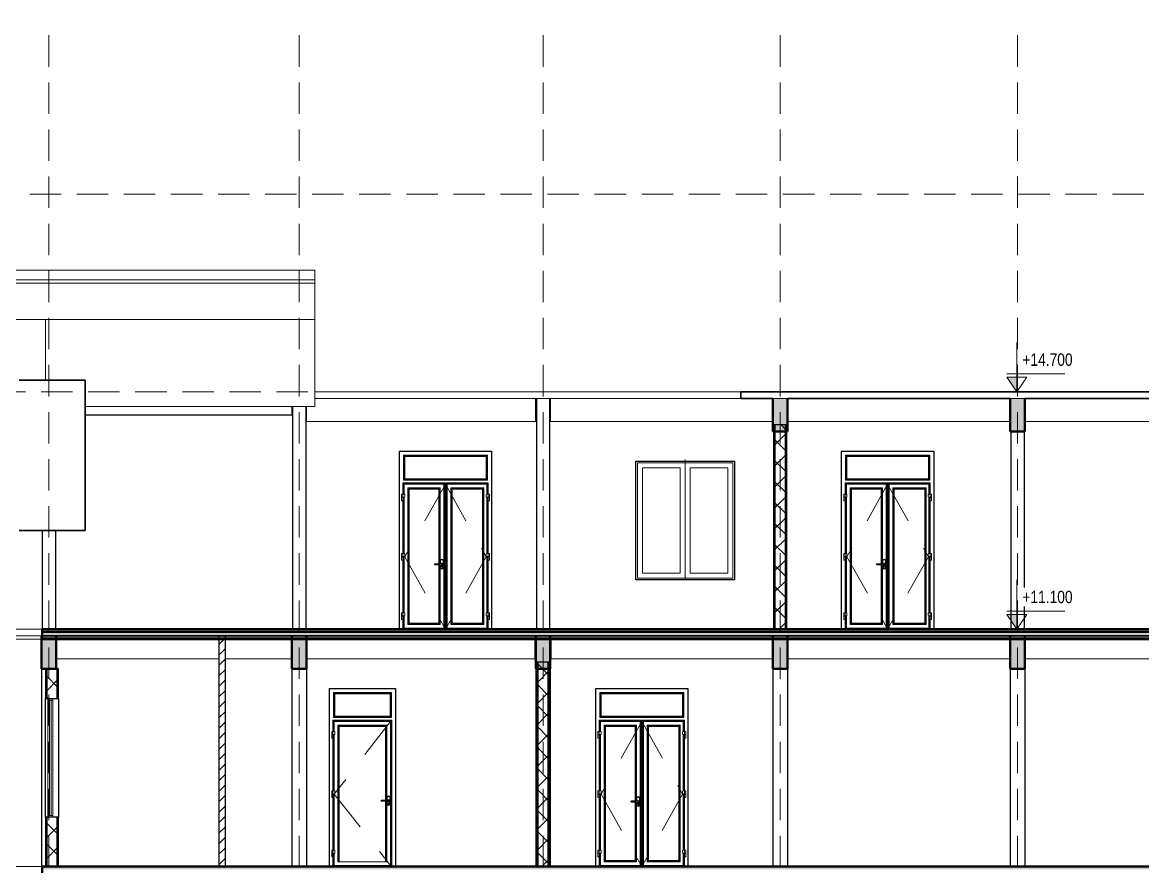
# Model space of a CAD drawing. Header units: millimetres. Extents: x -20510 to 108935, y -243239 to 20306.
# Drawn here: x 65150 to 82149, y 7500 to 20306 of the extents above; entities that cross this region are included whole.
import ezdxf

# ---------------------------------------------------------------- set-up
doc = ezdxf.new("R2010")
doc.units = ezdxf.units.MM
doc.linetypes.add('Centre', pattern=[3175, 635, -476.25, 1587.5, -476.25])
doc.linetypes.add('Hidden', pattern=[714.375, 476.25, -238.125])
for name, color, linetype, lineweight in [('A-DOOR', 2, 'Continuous', 18), ('A-FLOR', 7, 'Continuous', 9), ('A-FLOR-LEVL', 8, 'Continuous', 9), ('A-FLOR-MCUT', 7, 'Continuous', 50), ('A-FLOR-PATT', 8, 'Continuous', 9), ('A-GENM', 3, 'Continuous', 9), ('A-GLAZ', 4, 'Continuous', 18), ('A-WALL', 7, 'Continuous', 25), ('A-WALL-PATT', 8, 'Continuous', 18), ('G-IMPT', 8, 'Continuous', 9), ('S-BEAM', 7, 'Continuous', 9), ('S-COLS', 7, 'Continuous', 25), ('S-FNDN', 7, 'Continuous', 9), ('S-GRID', 1, 'Continuous', 9), ('S-STRS', 2, 'Continuous', 18)]:
    doc.layers.add(name, color=color, linetype=linetype, lineweight=lineweight)
doc.styles.add('Arial', font='arial.ttf', dxfattribs={"width": 0.8, "height": 250})
pattern_1 = [(0, (68970.77, 5345.385), (304.8, 76.2), [25.146, -203.454, 25.146, -203.454, -1219.2]), (0, (68970.77, 5345.385), (304.8, 76.2), [-457.2, 25.146, -432.054, 25.146, -203.454, -533.4]), (0, (68970.77, 5345.385), (304.8, 76.2), [-1143, 25.146, -127.254, 25.146, -355.854]), (120, (69085.07, 5383.485), (-218.39114, 225.86454), [25.146, -203.454, 25.146, -203.454, -1219.2]), (120, (69085.07, 5383.485), (-218.39114, 225.86454), [-457.2, 25.146, -432.054, 25.146, -203.454, -533.4]), (120, (69085.07, 5383.485), (-218.39114, 225.86454), [-1143, 25.146, -127.254, 25.146, -355.854]), (240, (69123.17, 5535.885), (-86.40886, -302.06454), [25.146, -203.454, 25.146, -203.454, -1219.2]), (240, (69123.17, 5535.885), (-86.40886, -302.06454), [-457.2, 25.146, -432.054, 25.146, -203.454, -533.4]), (240, (69123.17, 5535.885), (-86.40886, -302.06454), [-1143, 25.146, -127.254, 25.146, -355.854])]
pattern_2 = [(45, (68970.77, 5345.39), (-159.099, 159.099), []), (135, (68970.77, 5345.39), (-159.099, -159.099), [])]

# ---------------------------------------------------------------- blocks, each defined once
blk = doc.blocks.new('CỬA 2 CÁNH EROWINDOW_có ô chết_ - D2_1400x2200-2413861-MẶT CẮT 1-1')
at = {"layer": 'A-DOOR'}
for p, q in [((1811, 2639), (3089, 2639)), ((1811, 2261), (1811, 2639)), ((1811, 2261), (1811, 2639)), ((1811, 2639), (3089, 2639)), ((1821, 2629), (1831, 2619)), ((1821, 2629), (1821, 2271)), ((3079, 2629), (1821, 2629)), ((3069, 2619), (1831, 2619)), ((1831, 2619), (1831, 2281)), ((3079, 2629), (3069, 2619)), ((3069, 2281), (3069, 2619)), ((3079, 2271), (3079, 2629)), ((3089, 2639), (3089, 2261)), ((3089, 2639), (3089, 2261)), ((1813, 2210), (1803, 2220)), ((1803, 2050), (1803, 2220)), ((1803, 2220), (2446, 2220)), ((3089, 2261), (1811, 2261)), ((3089, 2261), (1811, 2261)), ((2436, 2210), (1813, 2210)), ((1813, 2050), (1813, 2210)), ((1821, 2271), (1831, 2281)), ((1821, 2271), (3079, 2271)), ((1831, 2281), (3069, 2281)), ((2436, 2210), (2446, 2220)), ((2436, 15), (2436, 2210)), ((2446, 2220), (2446, 15)), ((2464, 2210), (2454, 2220)), ((2454, 15), (2454, 2220)), ((2454, 2220), (3097, 2220)), ((3087, 2210), (2464, 2210)), ((2464, 15), (2464, 2210)), ((3069, 2281), (3079, 2271)), ((3087, 2210), (3097, 2220)), ((3087, 2050), (3087, 2210)), ((3097, 2220), (3097, 2050)), ((1783, 2050), (1823, 2050)), ((1783, 2050), (1783, 2002)), ((1803, 2002), (1803, 2050)), ((1823, 2050), (1823, 2200)), ((1823, 2200), (2426, 2200)), ((2426, 2200), (1823, 2200)), ((1823, 2200), (1823, 2050)), ((1833, 2040), (1833, 2012)), ((1879, 2144), (2370, 2144)), ((1879, 71), (1879, 2144)), ((1879, 71), (1879, 2144)), ((1879, 2144), (2370, 2144)), ((1889, 2134), (1899, 2124)), ((2360, 2134), (1889, 2134)), ((1889, 2134), (1889, 81)), ((2350, 2124), (1899, 2124)), ((1899, 2124), (1899, 91)), ((2350, 2124), (2360, 2134)), ((2350, 995), (2350, 2124)), ((2360, 995), (2360, 2134)), ((2370, 2144), (2370, 1000)), ((2370, 2144), (2370, 1000)), ((2426, 2200), (2426, 15)), ((2426, 15), (2426, 2200)), ((2446, 2200), (2454, 2200)), ((2446, 2200), (2454, 2200)), ((2474, 15), (2474, 2200)), ((2474, 2200), (3077, 2200)), ((2474, 2200), (2474, 15)), ((3077, 2200), (2474, 2200)), ((2530, 2144), (3033, 2144)), ((2530, 71), (2530, 2144)), ((2530, 2144), (3033, 2144)), ((2530, 71), (2530, 2144)), ((2540, 2134), (2550, 2124)), ((3023, 2134), (2540, 2134)), ((2540, 2134), (2540, 81)), ((3013, 2124), (2550, 2124)), ((2550, 2124), (2550, 91)), ((3013, 2124), (3023, 2134)), ((3013, 91), (3013, 2124)), ((3023, 81), (3023, 2134)), ((3033, 2144), (3033, 71)), ((3033, 2144), (3033, 71)), ((3067, 2012), (3067, 2040)), ((3077, 2200), (3077, 2050)), ((3077, 2050), (3077, 2200)), ((3077, 2050), (3117, 2050)), ((3097, 2050), (3097, 2002)), ((3117, 2002), (3117, 2050)), ((1823, 2002), (1783, 2002)), ((1783, 1998), (1783, 1950)), ((1783, 1998), (1803, 1998)), ((1783, 1950), (1803, 1950)), ((1785, 2002), (1785, 1998)), ((1800, 1998), (1800, 2002)), ((1803, 1150), (1803, 2002)), ((1803, 1950), (1803, 1998)), ((1813, 1150), (1813, 2002)), ((1823, 1150), (1823, 2002)), ((1823, 2002), (1823, 1150)), ((3117, 2002), (3077, 2002)), ((3077, 2002), (3077, 1150)), ((3077, 1150), (3077, 2002)), ((3087, 1150), (3087, 2002)), ((3097, 2002), (3097, 1150)), ((3097, 1998), (3097, 1950)), ((3097, 1998), (3117, 1998)), ((3097, 1950), (3117, 1950)), ((3099, 2002), (3099, 1998)), ((3114, 1998), (3114, 2002)), ((3117, 1950), (3117, 1998)), ((1783, 1150), (1823, 1150)), ((1783, 1150), (1783, 1102)), ((1823, 1102), (1783, 1102)), ((1783, 1098), (1783, 1050)), ((1783, 1098), (1803, 1098)), ((1783, 1050), (1803, 1050)), ((1785, 1102), (1785, 1098)), ((1800, 1098), (1800, 1102)), ((1803, 1102), (1803, 1150)), ((1803, 250), (1803, 1102)), ((1803, 1050), (1803, 1098)), ((1813, 250), (1813, 1102)), ((1823, 250), (1823, 1102)), ((1823, 1102), (1823, 250)), ((1833, 1140), (1833, 1112)), ((2376, 1042), (2376, 1000)), ((2416, 932), (2416, 1042)), ((3067, 1112), (3067, 1140)), ((3077, 1150), (3117, 1150)), ((3117, 1102), (3077, 1102)), ((3077, 1102), (3077, 250)), ((3077, 250), (3077, 1102)), ((3087, 250), (3087, 1102)), ((3097, 1150), (3097, 1102)), ((3097, 1102), (3097, 250)), ((3097, 1098), (3097, 1050)), ((3097, 1098), (3117, 1098)), ((3097, 1050), (3117, 1050)), ((3099, 1102), (3099, 1098)), ((3114, 1098), (3114, 1102)), ((3117, 1102), (3117, 1150)), ((3117, 1050), (3117, 1098)), ((2360, 995), (2290, 995)), ((2361, 991), (2290, 991)), ((2290, 983), (2361, 983)), ((2290, 979), (2360, 979)), ((2350, 91), (2350, 979)), ((2370, 1000), (2360, 995)), ((2360, 979), (2370, 974)), ((2360, 81), (2360, 979)), ((2371, 996), (2361, 991)), ((2361, 983), (2371, 978)), ((2396, 1000), (2370, 1000)), ((2370, 974), (2396, 974)), ((2370, 974), (2370, 71)), ((2370, 974), (2370, 71)), ((2396, 996), (2371, 996)), ((2371, 978), (2396, 978)), ((2376, 974), (2376, 932)), ((2391, 947), (2391, 958)), ((2393, 960), (2398, 960)), ((2393, 940), (2393, 945)), ((2393, 945), (2393, 940)), ((2398, 945), (2398, 940)), ((2398, 940), (2398, 945)), ((2400, 958), (2400, 947)), ((1783, 250), (1823, 250)), ((1783, 250), (1783, 202)), ((1823, 202), (1783, 202)), ((1783, 198), (1783, 150)), ((1783, 198), (1803, 198)), ((1785, 202), (1785, 198)), ((1800, 198), (1800, 202)), ((1803, 202), (1803, 250)), ((1803, 15), (1803, 202)), ((1803, 150), (1803, 198)), ((1813, 15), (1813, 202)), ((1823, 15), (1823, 202)), ((1823, 202), (1823, 15)), ((1833, 240), (1833, 212)), ((3067, 212), (3067, 240)), ((3077, 250), (3117, 250)), ((3117, 202), (3077, 202)), ((3077, 202), (3077, 15)), ((3077, 15), (3077, 202)), ((3087, 15), (3087, 202)), ((3097, 250), (3097, 202)), ((3097, 202), (3097, 15)), ((3097, 198), (3097, 150)), ((3097, 198), (3117, 198)), ((3099, 202), (3099, 198)), ((3114, 198), (3114, 202)), ((3117, 202), (3117, 250)), ((3117, 150), (3117, 198)), ((1783, 150), (1803, 150)), ((1813, 15), (1803, 15)), ((1811, 0), (1811, 15)), ((1823, 15), (1813, 15)), ((1823, 15), (2426, 15)), ((1831, 0), (1831, 15)), ((2370, 71), (1879, 71)), ((2370, 71), (1879, 71)), ((1889, 81), (1899, 91)), ((1889, 81), (2360, 81)), ((1899, 91), (2350, 91)), ((2360, 81), (2350, 91)), ((2426, 15), (2436, 15)), ((2446, 15), (2436, 15)), ((2454, 15), (2446, 15)), ((2464, 15), (2454, 15)), ((2474, 15), (2464, 15)), ((2474, 15), (3077, 15)), ((3033, 71), (2530, 71)), ((3033, 71), (2530, 71)), ((2540, 81), (2550, 91)), ((2540, 81), (3023, 81)), ((2550, 91), (3013, 91)), ((3023, 81), (3013, 91)), ((3069, 0), (3069, 15)), ((3077, 15), (3087, 15)), ((3097, 15), (3087, 15)), ((3089, 15), (3089, 0)), ((3097, 150), (3117, 150))]:
    blk.add_line(p, q, dxfattribs=at)
at = {"layer": 'A-DOOR', "linetype": 'Centre', "lineweight": 18}
for p, q in [((2450, 2200), (1831, 1100)), ((2450, 2200), (3069, 1100)), ((1831, 1100), (2450, 0)), ((3069, 1100), (2450, 0))]:
    blk.add_line(p, q, dxfattribs=at)
at = {"layer": 'A-DOOR', "flags": 128}
for points in [[(2290, 995), (2290, 995), (2289, 995), (2289, 995), (2289, 995), (2288, 995), (2288, 995), (2288, 995), (2287, 994), (2287, 994), (2287, 994), (2287, 994), (2286, 994), (2286, 994), (2286, 994), (2285, 993), (2285, 993), (2285, 993), (2285, 993), (2284, 993), (2284, 992), (2284, 992), (2284, 992), (2284, 992), (2283, 991), (2283, 991), (2283, 991), (2283, 991), (2283, 990), (2283, 990), (2282, 990), (2282, 989), (2282, 989), (2282, 989), (2282, 989), (2282, 988), (2282, 988), (2282, 988), (2282, 987), (2282, 987), (2282, 987), (2282, 986), (2282, 986), (2282, 986), (2282, 985), (2282, 985), (2282, 985), (2282, 984), (2282, 984), (2283, 984), (2283, 984), (2283, 983), (2283, 983), (2283, 983), (2283, 982), (2283, 982), (2284, 982), (2284, 982), (2284, 981), (2284, 981), (2285, 981), (2285, 981), (2285, 981), (2285, 980), (2286, 980), (2286, 980), (2286, 980), (2286, 980), (2287, 980), (2287, 979), (2287, 979), (2288, 979), (2288, 979), (2288, 979), (2288, 979), (2289, 979), (2289, 979), (2289, 979), (2290, 979), (2290, 979)], [(2396, 974), (2396, 974), (2397, 974), (2397, 974), (2398, 974), (2399, 974), (2399, 974), (2400, 974), (2400, 975), (2400, 975), (2401, 975), (2401, 975), (2402, 975), (2402, 976), (2403, 976), (2403, 976), (2404, 976), (2404, 977), (2404, 977), (2405, 977), (2405, 978), (2406, 978), (2406, 979), (2406, 979), (2407, 979), (2407, 980), (2407, 980), (2407, 981), (2408, 981), (2408, 982), (2408, 982), (2408, 983), (2408, 983), (2409, 984), (2409, 984), (2409, 985), (2409, 985), (2409, 986), (2409, 986), (2409, 987), (2409, 987), (2409, 988), (2409, 988), (2409, 989), (2409, 989), (2409, 990), (2408, 990), (2408, 991), (2408, 991), (2408, 992), (2408, 992), (2408, 993), (2407, 993), (2407, 994), (2407, 994), (2406, 995), (2406, 995), (2406, 995), (2405, 996), (2405, 996), (2405, 996), (2404, 997), (2404, 997), (2403, 997), (2403, 998), (2403, 998), (2402, 998), (2402, 998), (2401, 999), (2401, 999), (2400, 999), (2400, 999), (2399, 999), (2399, 1000), (2398, 1000), (2398, 1000), (2397, 1000), (2397, 1000), (2396, 1000), (2396, 1000)]]:
    blk.add_lwpolyline(points, dxfattribs=at)
at = {"layer": 'A-DOOR'}
for centre, radius, start, end in [((1823, 2040), 10, 360, 90), ((1823, 2040), 10, 30, 90), ((3077, 2040), 10, 90, 180), ((3077, 2040), 10, 150, 180), ((1823, 2012), 10, 270, 0), ((1823, 2012), 10, 270, 300), ((1823, 2012), 10, 315, 345), ((3077, 2012), 10, 180, 270), ((3077, 2012), 10, 195, 225), ((1823, 1140), 10, 0, 90), ((1823, 1140), 10, 30, 90), ((1823, 1112), 10, 270, 0), ((1823, 1112), 10, 270, 300), ((1823, 1112), 10, 315, 345), ((2396, 1042), 20, 0, 180), ((2396, 1050), 3, 360, 180), ((2396, 1050), 3, 180, 360), ((3077, 1140), 10, 90, 180), ((3077, 1140), 10, 150, 180), ((3077, 1112), 10, 180, 270), ((3077, 1112), 10, 195, 225), ((2290, 987), 3.66, 90, 270), ((2396, 932), 20, 180, 360), ((2396, 987), 15, 360, 120.3216), ((2396, 987), 15, 239.6784, 0), ((2396, 987), 15, 105, 110.0431), ((2396, 987), 15, 249.9569, 255), ((2393, 958), 2.04, 90, 180), ((2393, 947), 1.99, 180, 268.9596), ((2393, 947), 1.99, 224.4798, 268.9596), ((2396, 987), 3.02, 0, 180), ((2396, 987), 3.02, 135, 150), ((2396, 987), 3.02, 180, 0), ((2396, 987), 3.02, 210, 225), ((2396, 940), 2.5, 180, 0), ((2396, 925), 3, 0, 180), ((2396, 925), 3, 180, 0), ((2396, 987), 15, 90, 95.2302), ((2396, 987), 15, 264.7698, 270), ((2396, 987), 8.66, 270, 90), ((2396, 987), 15, 75, 80.3895), ((2396, 987), 15, 279.6105, 285), ((2398, 958), 2.04, 0, 90), ((2398, 947), 1.99, 271.0404, 0), ((2398, 947), 1.99, 271.0404, 315.5202), ((2396, 987), 15, 60, 65.5028), ((2396, 987), 15, 294.4972, 300), ((2396, 987), 15, 45, 50.5307), ((2396, 987), 15, 309.4693, 315), ((1823, 240), 10, 0, 90), ((1823, 240), 10, 30, 90), ((1823, 212), 10, 270, 0), ((1823, 212), 10, 270, 300), ((1823, 212), 10, 315, 345), ((3077, 240), 10, 90, 180), ((3077, 240), 10, 150, 180), ((3077, 212), 10, 180, 270), ((3077, 212), 10, 195, 225)]:
    blk.add_arc(centre, radius, start, end, dxfattribs=at)
for points in [[(2361, 991), (2361, 991), (2361, 992), (2361, 993), (2360, 994), (2360, 995), (2360, 995)], [(2361, 983), (2361, 983), (2361, 982), (2361, 981), (2360, 979), (2360, 979), (2360, 979)], [(2371, 996), (2371, 996), (2371, 997), (2371, 998), (2370, 999), (2370, 1000), (2370, 1000)], [(2371, 978), (2371, 978), (2371, 977), (2371, 976), (2370, 974), (2370, 974), (2370, 974)]]:
    blk.add_open_spline(points, degree=3, knots=[0, 0, 0, 0, 0.166667, 0.333333, 0.666667, 1, 1, 1, 1], dxfattribs=at)
blk = doc.blocks.new('CỬA 1 CÁNH EROWINDOW_có ô chết_ - D4_1000x2200-V11-MẶT CẮT 1-1')
at = {"layer": 'A-DOOR'}
for p, q in [((4871, 10139), (5749, 10139)), ((4871, 9761), (4871, 10139)), ((4871, 9761), (4871, 10139)), ((4871, 10139), (5749, 10139)), ((4881, 10129), (4891, 10119)), ((5739, 10129), (4881, 10129)), ((4881, 10129), (4881, 9771)), ((5729, 10119), (4891, 10119)), ((4891, 10119), (4891, 9781)), ((5729, 10119), (5739, 10129)), ((5729, 9781), (5729, 10119)), ((5739, 9771), (5739, 10129)), ((5749, 10139), (5749, 9761)), ((5749, 10139), (5749, 9761)), ((4873, 9710), (4863, 9720)), ((4863, 9550), (4863, 9720)), ((4863, 9720), (5757, 9720)), ((5749, 9761), (4871, 9761)), ((5749, 9761), (4871, 9761)), ((5747, 9710), (4873, 9710)), ((4873, 9550), (4873, 9710)), ((4881, 9771), (4891, 9781)), ((4881, 9771), (5739, 9771)), ((4883, 9550), (4883, 9700)), ((4883, 9700), (5737, 9700)), ((4883, 9700), (4883, 9550)), ((5737, 9700), (4883, 9700)), ((4891, 9781), (5729, 9781)), ((5739, 9771), (5729, 9781)), ((5737, 9700), (5737, 7515)), ((5737, 7515), (5737, 9700)), ((5747, 9710), (5757, 9720)), ((5747, 7515), (5747, 9710)), ((5757, 9720), (5757, 7515)), ((4843, 9550), (4883, 9550)), ((4843, 9550), (4843, 9502)), ((4863, 9502), (4863, 9550)), ((4893, 9540), (4893, 9512)), ((5681, 9644), (4939, 9644)), ((4939, 9644), (4939, 7571)), ((4939, 9644), (5681, 9644)), ((4939, 7571), (4939, 9644)), ((4949, 7571), (4949, 9634)), ((4949, 9634), (5671, 9634)), ((4949, 9634), (4959, 9624)), ((5661, 9624), (4959, 9624)), ((4959, 9624), (4959, 7571)), ((5671, 9634), (5661, 9624)), ((5661, 8508), (5661, 9624)), ((5671, 8508), (5671, 9634)), ((5681, 9644), (5681, 8513)), ((5681, 9644), (5681, 8513)), ((4883, 9502), (4843, 9502)), ((4843, 9498), (4843, 9450)), ((4843, 9498), (4863, 9498)), ((4843, 9450), (4863, 9450)), ((4845, 9502), (4845, 9498)), ((4860, 9498), (4860, 9502)), ((4863, 8650), (4863, 9502)), ((4863, 9450), (4863, 9498)), ((4873, 8650), (4873, 9502)), ((4883, 8650), (4883, 9502)), ((4883, 9502), (4883, 8650)), ((4843, 8650), (4883, 8650)), ((4843, 8650), (4843, 8602)), ((4883, 8602), (4843, 8602)), ((4843, 8598), (4843, 8550)), ((4843, 8598), (4863, 8598)), ((4843, 8550), (4863, 8550)), ((4845, 8602), (4845, 8598)), ((4860, 8598), (4860, 8602)), ((4863, 8602), (4863, 8650)), ((4863, 7750), (4863, 8602)), ((4863, 8550), (4863, 8598)), ((4873, 7750), (4873, 8602)), ((4883, 7750), (4883, 8602)), ((4883, 8602), (4883, 7750)), ((4893, 8640), (4893, 8612)), ((5671, 8508), (5601, 8508)), ((5672, 8504), (5601, 8504)), ((5681, 8513), (5671, 8508)), ((5682, 8509), (5672, 8504)), ((5707, 8513), (5681, 8513)), ((5707, 8509), (5682, 8509)), ((5687, 8555), (5687, 8513)), ((5727, 8445), (5727, 8555)), ((5601, 8496), (5672, 8496)), ((5601, 8492), (5671, 8492)), ((5661, 7571), (5661, 8492)), ((5671, 8492), (5681, 8487)), ((5671, 7571), (5671, 8492)), ((5672, 8496), (5682, 8491)), ((5681, 8487), (5707, 8487)), ((5681, 8487), (5681, 7571)), ((5681, 8487), (5681, 7571)), ((5682, 8491), (5707, 8491)), ((5687, 8487), (5687, 8445)), ((5703, 8460), (5703, 8471)), ((5704, 8453), (5704, 8458)), ((5704, 8458), (5704, 8453)), ((5705, 8473), (5709, 8473)), ((5710, 8458), (5710, 8453)), ((5710, 8453), (5710, 8458)), ((5711, 8471), (5711, 8460)), ((4843, 7750), (4883, 7750)), ((4843, 7750), (4843, 7702)), ((4883, 7702), (4843, 7702)), ((4843, 7698), (4843, 7650)), ((4843, 7698), (4863, 7698)), ((4843, 7650), (4863, 7650)), ((4845, 7702), (4845, 7698)), ((4860, 7698), (4860, 7702)), ((4863, 7702), (4863, 7750)), ((4863, 7515), (4863, 7702)), ((4863, 7650), (4863, 7698)), ((4873, 7515), (4873, 7702)), ((4883, 7515), (4883, 7702)), ((4883, 7702), (4883, 7515)), ((4893, 7740), (4893, 7712)), ((4873, 7515), (4863, 7515)), ((4871, 7500), (4871, 7515)), ((4883, 7515), (4873, 7515)), ((4883, 7515), (5737, 7515)), ((4891, 7500), (4891, 7515)), ((4939, 7571), (4949, 7571)), ((5681, 7571), (4939, 7571)), ((5681, 7571), (5671, 7571)), ((5729, 7500), (5729, 7515)), ((5737, 7515), (5747, 7515)), ((5757, 7515), (5747, 7515)), ((5749, 7515), (5749, 7500))]:
    blk.add_line(p, q, dxfattribs=at)
at = {"layer": 'A-DOOR', "linetype": 'Centre', "lineweight": 18}
for p, q in [((5737, 9700), (4883, 8600)), ((4883, 8600), (5737, 7515))]:
    blk.add_line(p, q, dxfattribs=at)
at = {"layer": 'A-DOOR', "flags": 128}
for points in [[(5601, 8508), (5601, 8508), (5600, 8508), (5600, 8508), (5600, 8508), (5599, 8508), (5599, 8508), (5599, 8508), (5598, 8508), (5598, 8507), (5598, 8507), (5598, 8507), (5597, 8507), (5597, 8507), (5597, 8507), (5596, 8507), (5596, 8506), (5596, 8506), (5596, 8506), (5595, 8506), (5595, 8506), (5595, 8505), (5595, 8505), (5595, 8505), (5594, 8505), (5594, 8504), (5594, 8504), (5594, 8504), (5594, 8503), (5594, 8503), (5594, 8503), (5593, 8503), (5593, 8502), (5593, 8502), (5593, 8502), (5593, 8501), (5593, 8501), (5593, 8501), (5593, 8500), (5593, 8500), (5593, 8500), (5593, 8499), (5593, 8499), (5593, 8499), (5593, 8498), (5593, 8498), (5593, 8498), (5593, 8498), (5593, 8497), (5594, 8497), (5594, 8497), (5594, 8496), (5594, 8496), (5594, 8496), (5594, 8496), (5595, 8495), (5595, 8495), (5595, 8495), (5595, 8495), (5595, 8494), (5596, 8494), (5596, 8494), (5596, 8494), (5596, 8493), (5597, 8493), (5597, 8493), (5597, 8493), (5597, 8493), (5598, 8493), (5598, 8493), (5598, 8492), (5599, 8492), (5599, 8492), (5599, 8492), (5600, 8492), (5600, 8492), (5600, 8492), (5601, 8492), (5601, 8492), (5601, 8492)], [(5707, 8487), (5708, 8487), (5708, 8487), (5709, 8487), (5709, 8487), (5710, 8487), (5710, 8487), (5711, 8488), (5711, 8488), (5712, 8488), (5712, 8488), (5713, 8488), (5713, 8488), (5713, 8489), (5714, 8489), (5714, 8489), (5715, 8490), (5715, 8490), (5716, 8490), (5716, 8491), (5716, 8491), (5717, 8491), (5717, 8492), (5717, 8492), (5718, 8493), (5718, 8493), (5718, 8493), (5718, 8494), (5719, 8494), (5719, 8495), (5719, 8495), (5719, 8496), (5719, 8496), (5720, 8497), (5720, 8497), (5720, 8498), (5720, 8498), (5720, 8499), (5720, 8499), (5720, 8500), (5720, 8500), (5720, 8501), (5720, 8501), (5720, 8502), (5720, 8502), (5720, 8503), (5720, 8503), (5719, 8504), (5719, 8504), (5719, 8505), (5719, 8505), (5719, 8506), (5718, 8506), (5718, 8507), (5718, 8507), (5718, 8508), (5717, 8508), (5717, 8508), (5717, 8509), (5716, 8509), (5716, 8510), (5715, 8510), (5715, 8510), (5715, 8511), (5714, 8511), (5714, 8511), (5713, 8511), (5713, 8512), (5712, 8512), (5712, 8512), (5711, 8512), (5711, 8512), (5710, 8513), (5710, 8513), (5709, 8513), (5709, 8513), (5708, 8513), (5708, 8513), (5707, 8513), (5707, 8513)]]:
    blk.add_lwpolyline(points, dxfattribs=at)
at = {"layer": 'A-DOOR'}
for centre, radius, start, end in [((4883, 9540), 10, 0, 90), ((4883, 9540), 10, 30, 90), ((4883, 9512), 10, 270, 0), ((4883, 9512), 10, 270, 300), ((4883, 9512), 10, 315, 345), ((4883, 8640), 10, 0, 90), ((4883, 8640), 10, 30, 90), ((4883, 8612), 10, 270, 0), ((4883, 8612), 10, 270, 300), ((4883, 8612), 10, 315, 345), ((5601, 8500), 3.66, 90, 270), ((5707, 8555), 20, 0, 180), ((5707, 8500), 15, 0, 120.3216), ((5707, 8500), 15, 239.6784, 0), ((5707, 8500), 15, 105, 110.0431), ((5707, 8563), 3, 0, 180), ((5707, 8563), 3, 180, 0), ((5707, 8500), 3.02, 0, 180), ((5707, 8500), 3.02, 135, 150), ((5707, 8500), 3.02, 180, 0), ((5707, 8500), 15, 90, 95.2302), ((5707, 8500), 8.66, 270, 90), ((5707, 8500), 15, 75, 80.3895), ((5707, 8500), 15, 60, 65.5028), ((5707, 8500), 15, 45, 50.5307), ((5707, 8445), 20, 180, 0), ((5707, 8500), 15, 249.9569, 255), ((5705, 8471), 2.04, 90, 180), ((5704, 8460), 1.99, 180, 268.9596), ((5704, 8460), 1.99, 224.4798, 268.9596), ((5707, 8500), 3.02, 210, 225), ((5707, 8453), 2.5, 180, 0), ((5707, 8438), 3, 0, 180), ((5707, 8438), 3, 180, 0), ((5707, 8500), 15, 264.7698, 270), ((5709, 8471), 2.04, 0, 90), ((5707, 8500), 15, 279.6105, 285), ((5710, 8460), 1.99, 271.0404, 0), ((5710, 8460), 1.99, 271.0404, 315.5202), ((5707, 8500), 15, 294.4972, 300), ((5707, 8500), 15, 309.4997, 315), ((4883, 7740), 10, 0, 90), ((4883, 7740), 10, 30, 90), ((4883, 7712), 10, 270, 0), ((4883, 7712), 10, 270, 300), ((4883, 7712), 10, 315, 345)]:
    blk.add_arc(centre, radius, start, end, dxfattribs=at)
for points in [[(5672, 8504), (5672, 8504), (5672, 8505), (5672, 8506), (5671, 8508), (5671, 8508), (5671, 8508)], [(5682, 8509), (5682, 8509), (5682, 8510), (5682, 8511), (5681, 8513), (5681, 8513), (5681, 8513)], [(5672, 8496), (5672, 8496), (5672, 8495), (5672, 8494), (5671, 8492), (5671, 8492), (5671, 8492)], [(5682, 8491), (5682, 8491), (5682, 8490), (5682, 8489), (5681, 8487), (5681, 8487), (5681, 8487)]]:
    blk.add_open_spline(points, degree=3, knots=[0, 0, 0, 0, 0.166667, 0.333333, 0.666667, 1, 1, 1, 1], dxfattribs=at)
blk = doc.blocks.new('CUA SO 2 CANH NHOM KINH O O THOANG - S1_1500x1800-2404851-MẶT CẮT 1-1')
at = {"layer": 'A-GLAZ', "lineweight": 18}
for p, q in [((9483.004805, 11875), (9483.004805, 13625)), ((9483.004805, 13625), (10933.004805, 13625)), ((10208.004805, 11875), (10208.004805, 13625)), ((10208.004805, 13625), (10208.004805, 11875)), ((10933.004805, 13625), (10933.004805, 11875)), ((9559.004805, 11951), (9559.004805, 13549)), ((9559.004805, 13549), (10132.004805, 13549)), ((10132.004805, 13549), (10132.004805, 11951)), ((10284.004805, 11951), (10284.004805, 13549)), ((10284.004805, 13549), (10857.004805, 13549)), ((10857.004805, 13549), (10857.004805, 11951)), ((10132.004805, 11951), (9559.004805, 11951)), ((10857.004805, 11951), (10284.004805, 11951)), ((10933.004805, 11875), (9483.004805, 11875))]:
    blk.add_line(p, q, dxfattribs=at)
at = {"layer": 'A-GLAZ'}
for q in [(10208.004805, 13675), (10208.004805, 11850)]:
    blk.add_line((10208.004805, 13650), q, dxfattribs=at)
blk = doc.blocks.new('M_Concrete-Rectangular-Column - COT220X300-2391839-MẶT CẮT 1-1')
at = {"layer": 'S-COLS'}
blk.add_line((440, 10500), (440, 7500), dxfattribs=at)
blk = doc.blocks.new('M_Concrete-Rectangular-Column - COT200X250-2391840-MẶT CẮT 1-1')
at = {"layer": 'S-COLS'}
for p, q in [((450, 12600), (450, 11100)), ((650, 12600), (650, 11100))]:
    blk.add_line(p, q, dxfattribs=at)
blk = doc.blocks.new('M_Concrete-Rectangular-Column - COT220X300-V17-MẶT CẮT 1-1')
at = {"layer": 'S-COLS'}
for p, q in [((4240, 10500), (4240, 7500)), ((4460, 10500), (4460, 7500))]:
    blk.add_line(p, q, dxfattribs=at)
blk = doc.blocks.new('M_Concrete-Rectangular-Column - COT200X250-V18-MẶT CẮT 1-1')
at = {"layer": 'S-COLS'}
for p, q in [((4250, 14479.875), (4250, 11100)), ((4450, 14479.875), (4450, 11100))]:
    blk.add_line(p, q, dxfattribs=at)
blk = doc.blocks.new('M_Concrete-Rectangular-Column - COT200X250-V19-MẶT CẮT 1-1')
at = {"layer": 'S-COLS'}
for p, q in [((7950, 14600), (7950, 11100)), ((8150, 14600), (8150, 11100))]:
    blk.add_line(p, q, dxfattribs=at)
blk = doc.blocks.new('M_Concrete-Rectangular-Column - COT200X250-V20-MẶT CẮT 1-1')
at = {"layer": 'S-COLS'}
for p, q in [((15150, 14100), (15150, 11100)), ((15350, 14100), (15350, 11100))]:
    blk.add_line(p, q, dxfattribs=at)
blk = doc.blocks.new('Mat_Tien_3dsMax - Sync_3dsMax_To_Revit-2401403-MẶT CẮT 1-1')
at = {"layer": 'A-GENM'}
for p, q in [((4589, 16550), (-1200, 16550)), ((4589, 16400), (4589, 16550)), ((-727, 16351), (4589, 16351)), ((4589, 16351), (4589, 16400))]:
    blk.add_line(p, q, dxfattribs=at)
at = {"layer": 'A-GENM', "lineweight": 35}
for p, q in [((1100, 14880), (100, 14880)), ((1100, 12600), (1100, 14880)), ((100, 12600), (974, 12600)), ((974, 12600), (1100, 12600))]:
    blk.add_line(p, q, dxfattribs=at)
at = {"layer": 'G-IMPT'}
for p, q in [((-1200, 16550), (4589, 16550)), ((4589, 16400), (4589, 16550)), ((-1200, 16400), (4589, 16400)), ((4589, 16351), (4589, 16400)), ((4589, 15800), (4589, 16351)), ((-300, 15800), (4589, 15800)), ((500, 15800), (500, 14880)), ((4589, 15800), (4589, 14480)), ((1100, 14480), (4589, 14480))]:
    blk.add_line(p, q, dxfattribs=at)
blk = doc.blocks.new('Mat_Tien_3dsMax - Mat_Tien_3dsMax-2387879-MẶT CẮT 1-1')
blk.add_blockref('Mat_Tien_3dsMax - Sync_3dsMax_To_Revit-2401403-MẶT CẮT 1-1', (0, 0))
blk = doc.blocks.new('CUA SO 2 CANH NHOM KINH O O THOANG - S1_1500x1800-V23-MẶT CẮT 1-1')
at = {"layer": 'A-GLAZ'}
for p, q in [((613, 6450), (537, 6450)), ((537, 6450), (537, 6425)), ((537, 6425), (613, 6425)), ((587.5, 6425), (562.5, 6425)), ((562.5, 6425), (562.5, 4675)), ((587.5, 4675), (587.5, 6425)), ((613, 6425), (613, 6450)), ((613, 4675), (537, 4675)), ((537, 4675), (537, 4650)), ((537, 4650), (613, 4650)), ((562.5, 4675), (587.5, 4675)), ((613, 4650), (613, 4675))]:
    blk.add_line(p, q, dxfattribs=at)
at = {"layer": 'A-GLAZ', "lineweight": 18}
for p, q in [((537, 6425), (537, 4675)), ((613, 6425), (613, 4675))]:
    blk.add_line(p, q, dxfattribs=at)
blk = doc.blocks.new('Level - 000_-1742766-MẶT CẮT 1-1')
at = {"layer": 'A-FLOR-LEVL'}
blk.add_hatch(color=256, dxfattribs=at).paths.add_polyline_path([(37186, 4125), (37186, 3900), (37036, 4125)])
for p, q in [((37186, 3900), (37186, 4650)), ((37036, 4177), (37915, 4177)), ((37186, 3900), (37036, 4125)), ((37036, 4125), (37336, 4125)), ((37186, 4125), (37036, 4125)), ((37036, 4125), (37186, 3900)), ((37186, 3900), (37336, 4125)), ((37186, 3900), (37186, 4125)), ((37036, 3900), (37336, 3900))]:
    blk.add_line(p, q, dxfattribs=at)

msp = doc.modelspace()

# ---------------------------------------------------------------- hatches: boundary and pattern name
at = {"layer": 'A-FLOR-PATT'}
for points in [[(102169.1, 11060), (102255.7, 11060), (102255.7, 11100), (65450, 11100), (65450, 11060), (102074.1, 11060)], [(65450, 10960), (102255.7, 10960), (102255.7, 11060), (65450, 11060), (65450, 11002.3)], [(102169.1, 7460), (102255.7, 7460), (102255.7, 7500), (65450, 7500), (65450, 7460), (101979.2, 7460)]]:
    msp.add_hatch(color=256, dxfattribs=at).paths.add_polyline_path(points)
at = {"layer": 'A-FLOR-PATT', "lineweight": 18}
msp.add_hatch(color=256, dxfattribs=at).paths.add_polyline_path([(102169.1, 10950), (102255.7, 10950), (102255.7, 10960), (65450, 10960), (65450, 10950), (101789.3, 10950)])
at = {"layer": 'A-WALL-PATT', "lineweight": 18}
h = msp.add_hatch(dxfattribs=at)
h.set_pattern_fill('FP_1', color=256, style=0, pattern_type=2)
h.set_pattern_definition(pattern_1)
h.paths.add_polyline_path([(76565, 11100), (76565, 14200), (76550, 14200), (76550, 11100)])
h = msp.add_hatch(dxfattribs=at)
h.set_pattern_fill('FP_2', color=256, style=0, pattern_type=2)
h.set_pattern_definition(pattern_2)
h.paths.add_polyline_path([(76735, 11100), (76735, 14200), (76565, 14200), (76565, 11100)])
h = msp.add_hatch(dxfattribs=at)
h.set_pattern_fill('FP_1', color=256, style=0, pattern_type=2)
h.set_pattern_definition(pattern_1)
h.paths.add_polyline_path([(76750, 11100), (76750, 14200), (76735, 14200), (76735, 11100)])
h = msp.add_hatch(dxfattribs=at)
h.set_pattern_fill('FP_3', color=256, style=0, pattern_type=2)
h.set_pattern_definition([(45, (68970.77, 5345.39), (-79.5495, 79.5495), [])])
h.paths.add_polyline_path([(68230, 7500), (68230, 11000), (68130, 11000), (68130, 7500)])
h = msp.add_hatch(dxfattribs=at)
h.set_pattern_fill('FP_1', color=256, style=0, pattern_type=2)
h.set_pattern_definition(pattern_1)
h.paths.add_polyline_path([(72950, 7500), (72965, 7500), (72965, 10600), (72950, 10600), (72950, 7502.2)])
h = msp.add_hatch(dxfattribs=at)
h.set_pattern_fill('FP_2', color=256, style=0, pattern_type=2)
h.set_pattern_definition(pattern_2)
h.paths.add_polyline_path([(72965, 7500), (73135, 7500), (73135, 10600), (72965, 10600), (72965, 7502.2)])
h = msp.add_hatch(dxfattribs=at)
h.set_pattern_fill('FP_1', color=256, style=0, pattern_type=2)
h.set_pattern_definition(pattern_1)
h.paths.add_polyline_path([(73135, 7500), (73150, 7500), (73150, 10600), (73135, 10600), (73135, 7617.6)])
h = msp.add_hatch(dxfattribs=at)
h.set_pattern_fill('FP_1', color=256, style=0, pattern_type=2)
h.set_pattern_definition(pattern_1)
h.paths.add_polyline_path([(65500, 7500), (65515, 7500), (65515, 8250), (65500, 8250), (65500, 7617.6)])
h.paths.add_polyline_path([(65515, 10050), (65515, 10500), (65500, 10500), (65500, 10050)])
h = msp.add_hatch(dxfattribs=at)
h.set_pattern_fill('FP_2', color=256, style=0, pattern_type=2)
h.set_pattern_definition(pattern_2)
h.paths.add_polyline_path([(65517.9, 7500), (65685, 7500), (65685, 8250), (65515, 8250), (65515, 7500)])
h.paths.add_polyline_path([(65612.8, 10050), (65685, 10050), (65685, 10500), (65515, 10500), (65515, 10050), (65517.9, 10050)])
h = msp.add_hatch(dxfattribs=at)
h.set_pattern_fill('FP_1', color=256, style=0, pattern_type=2)
h.set_pattern_definition(pattern_1)
h.paths.add_polyline_path([(65700, 7500), (65700, 8250), (65685, 8250), (65685, 7500)])
h.paths.add_polyline_path([(65700, 10050), (65700, 10500), (65685, 10500), (65685, 10050)])
at = {"layer": 'S-BEAM'}
for points in [[(76760, 14100), (76760, 14600), (76540, 14600), (76540, 14100)], [(80140, 14100), (80360, 14100), (80360, 14600), (80140, 14600)], [(65440, 10500), (65660, 10500), (65660, 11000), (65440, 11000), (65440, 10694.6)], [(69460, 10500), (69460, 11000), (69240, 11000), (69240, 10500)], [(72947.8, 10500), (73160, 10500), (73160, 11000), (72940, 11000), (72940, 10500)], [(76760, 10500), (76760, 11000), (76540, 11000), (76540, 10500)], [(80140, 10500), (80360, 10500), (80360, 11000), (80140, 11000)]]:
    msp.add_hatch(color=8, dxfattribs=at).paths.add_polyline_path(points)

# ---------------------------------------------------------------- linework, layer by layer
at = {"layer": 'A-FLOR', "color": 7, "lineweight": 50}
for p, q in [((102255.7, 11100), (65450, 11100)), ((65450, 11100), (65450, 10950)), ((65450, 10950), (102255.7, 10950)), ((102255.7, 7500), (65450, 7500)), ((65450, 7500), (65450, 7350))]:
    msp.add_line(p, q, dxfattribs=at)
at = {"layer": 'A-FLOR'}
for p, q in [((65440, 10950), (60950, 10950)), ((60950, 7500), (65450, 7500))]:
    msp.add_line(p, q, dxfattribs=at)
at = {"layer": 'A-FLOR-LEVL', "linetype": 'Hidden'}
for p, q in [((107885.7, 17700), (55433.5, 17700)), ((55433.5, 14700), (80240, 14700)), ((107885.7, 11100), (55433.5, 11100)), ((55433.5, 11100), (80240, 11100))]:
    msp.add_line(p, q, dxfattribs=at)
at = {"layer": 'A-FLOR-MCUT'}
for p, q in [((102255.7, 11060), (65450, 11060)), ((102255.7, 10960), (65450, 10960))]:
    msp.add_line(p, q, dxfattribs=at)
at = {"layer": 'A-WALL'}
for p, q in [((69250, 14350), (66100, 14350)), ((69462.7, 14350), (69450, 14350)), ((72950, 14350), (72937.3, 14350)), ((73162.7, 14350), (73150, 14350)), ((76540, 14350), (76537.3, 14350)), ((76762.7, 14350), (76760, 14350)), ((80140, 14350), (80137.3, 14350)), ((80362.7, 14350), (80360, 14350)), ((70870, 11100), (70870, 13800)), ((70870, 13800), (72270, 13800)), ((72270, 13800), (72270, 11100)), ((77580, 11100), (77580, 13800)), ((77580, 13800), (78980, 13800)), ((78980, 13800), (78980, 11100)), ((74458, 11850), (74458, 13650)), ((74458, 13650), (75958, 13650)), ((75958, 13650), (75958, 11850)), ((75958, 11850), (74458, 11850)), ((65672.7, 10750), (65660, 10750)), ((69240, 10750), (69227.3, 10750)), ((69472.7, 10750), (69460, 10750)), ((72940, 10750), (72927.3, 10750)), ((73172.7, 10750), (73160, 10750)), ((76540, 10750), (76527.3, 10750)), ((76772.7, 10750), (76760, 10750)), ((80140, 10750), (80127.3, 10750)), ((80372.7, 10750), (80360, 10750)), ((69810, 7500), (69810, 10200)), ((69810, 10200), (70810, 10200)), ((70810, 10200), (70810, 7500)), ((73850, 7500), (73850, 10200)), ((73850, 10200), (75250, 10200)), ((75250, 10200), (75250, 7500)), ((65500, 8250), (65500, 10050)), ((65700, 10050), (65700, 8250))]:
    msp.add_line(p, q, dxfattribs=at)
at = {"layer": 'A-WALL', "lineweight": 25}
for p, q in [((76750, 14200), (76550, 14200)), ((76550, 14200), (76550, 11100)), ((76750, 11100), (76750, 14200)), ((68130, 11000), (68130, 7500)), ((68230, 7500), (68230, 11000)), ((73150, 10600), (72950, 10600)), ((72950, 10600), (72950, 7500)), ((73150, 7500), (73150, 10600)), ((65700, 10500), (65500, 10500)), ((65500, 10500), (65500, 10050)), ((65700, 10050), (65700, 10500)), ((65500, 10050), (65700, 10050)), ((65700, 8250), (65500, 8250)), ((65500, 8250), (65500, 7500)), ((65700, 7500), (65700, 8250))]:
    msp.add_line(p, q, dxfattribs=at)
at = {"layer": 'A-WALL', "lineweight": 50}
for p, q in [((76565, 14200), (76565, 11100)), ((76735, 14200), (76735, 11100)), ((72965, 10600), (72965, 7500)), ((73135, 10600), (73135, 7500)), ((65515, 10500), (65515, 10050)), ((65685, 10500), (65685, 10050)), ((65515, 8250), (65515, 7500)), ((65685, 8250), (65685, 7500))]:
    msp.add_line(p, q, dxfattribs=at)
at = {"layer": 'S-BEAM'}
for p, q in [((69240, 14479.9), (69240, 14350)), ((69460, 14350), (69460, 14479.9)), ((69462.7, 14250), (69462.7, 14479.9)), ((72937.3, 14600), (72937.3, 14250)), ((72940, 14600), (72940, 14350)), ((73160, 14350), (73160, 14600)), ((73162.7, 14250), (73162.7, 14600)), ((76537.3, 14600), (76537.3, 14250)), ((76760, 14600), (76540, 14600)), ((76762.7, 14250), (76762.7, 14600)), ((80137.3, 14600), (80137.3, 14250)), ((80360, 14600), (80140, 14600)), ((80362.7, 14250), (80362.7, 14600)), ((69462.7, 14250), (72937.3, 14250)), ((73162.7, 14250), (76537.3, 14250)), ((76762.7, 14250), (80137.3, 14250)), ((80362.7, 14250), (83737.3, 14250)), ((65660, 11000), (65450, 11000)), ((65672.7, 10650), (65672.7, 10950)), ((69227.3, 10950), (69227.3, 10650)), ((69237.3, 10950), (69237.3, 10750)), ((69460, 11000), (69240, 11000)), ((69462.7, 10750), (69462.7, 10950)), ((69472.7, 10650), (69472.7, 10950)), ((72927.3, 10950), (72927.3, 10650)), ((73160, 11000), (72940, 11000)), ((73162.7, 10750), (73162.7, 10950)), ((73172.7, 10650), (73172.7, 10950)), ((76527.3, 10950), (76527.3, 10650)), ((76537.3, 10950), (76537.3, 10750)), ((76760, 11000), (76540, 11000)), ((76762.7, 10750), (76762.7, 10950)), ((76772.7, 10650), (76772.7, 10950)), ((80127.3, 10950), (80127.3, 10650)), ((80137.3, 10950), (80137.3, 10750)), ((80360, 11000), (80140, 11000)), ((80362.7, 10750), (80362.7, 10950)), ((80372.7, 10650), (80372.7, 10950)), ((65672.7, 10650), (68130, 10650)), ((68230, 10650), (69227.3, 10650)), ((69472.7, 10650), (72927.3, 10650)), ((73172.7, 10650), (76527.3, 10650)), ((76772.7, 10650), (80127.3, 10650)), ((80372.7, 10650), (83727.3, 10650))]:
    msp.add_line(p, q, dxfattribs=at)
at = {"layer": 'S-BEAM', "lineweight": 50}
for p, q in [((76540, 14600), (76540, 14100)), ((76760, 14100), (76760, 14600)), ((80140, 14600), (80140, 14100)), ((80360, 14100), (80360, 14600)), ((76540, 14100), (76760, 14100)), ((80140, 14100), (80360, 14100)), ((65450, 11000), (65440, 11000)), ((65440, 11000), (65440, 10500)), ((65660, 10500), (65660, 11000)), ((69240, 11000), (69240, 10500)), ((69460, 10500), (69460, 11000)), ((72940, 11000), (72940, 10500)), ((73160, 10500), (73160, 11000)), ((76540, 11000), (76540, 10500)), ((76760, 10500), (76760, 11000)), ((80140, 11000), (80140, 10500)), ((80360, 10500), (80360, 11000)), ((65440, 10500), (65660, 10500)), ((69240, 10500), (69460, 10500)), ((72940, 10500), (73160, 10500)), ((76540, 10500), (76760, 10500)), ((80140, 10500), (80360, 10500))]:
    msp.add_line(p, q, dxfattribs=at)
at = {"layer": 'S-FNDN'}
for p, q in [((69589.3, 14700), (76050, 14700)), ((76050, 14600), (69589.3, 14600)), ((76540, 14600), (76760, 14600)), ((80140, 14600), (80360, 14600)), ((60950, 11100), (65450, 11100)), ((65440, 11000), (60950, 11000))]:
    msp.add_line(p, q, dxfattribs=at)
at = {"layer": 'S-FNDN', "lineweight": 35}
for p, q in [((91650, 14700), (76050, 14700)), ((76050, 14700), (76050, 14600)), ((76050, 14600), (76540, 14600)), ((76760, 14600), (80140, 14600)), ((80360, 14600), (83740, 14600)), ((65450, 11100), (65450, 11000)), ((65450, 11000), (102255.7, 11000)), ((65450, 7500), (65450, 7400))]:
    msp.add_line(p, q, dxfattribs=at)
at = {"layer": 'S-GRID', "linetype": 'Hidden'}
for p, q in [((65550, -3225.6), (65550, 20306.3)), ((69350, -3225.6), (69350, 20306.3)), ((73050, -3225.6), (73050, 20306.3)), ((76650, -3225.6), (76650, 20306.3))]:
    msp.add_line(p, q, dxfattribs=at)
at = {"layer": 'S-STRS'}
msp.add_line((72927.3, 10942), (72940, 10942), dxfattribs=at)

# ---------------------------------------------------------------- block references
at = {"layer": 'A-DOOR'}
for name, p in [('CỬA 2 CÁNH EROWINDOW_có ô chết_ - D2_1400x2200-2413861-MẶT CẮT 1-1', (69120, 11100)), ('CỬA 2 CÁNH EROWINDOW_có ô chết_ - D2_1400x2200-2413861-MẶT CẮT 1-1', (75830, 11100)), ('CỬA 1 CÁNH EROWINDOW_có ô chết_ - D4_1000x2200-V11-MẶT CẮT 1-1', (65000, 0)), ('CỬA 2 CÁNH EROWINDOW_có ô chết_ - D2_1400x2200-2413861-MẶT CẮT 1-1', (72100, 7500))]:
    msp.add_blockref(name, p, dxfattribs=at)
at = {"layer": 'A-FLOR-LEVL'}
for p in [(43053.8, 10800), (43053.8, 7200)]:
    msp.add_blockref('Level - 000_-1742766-MẶT CẮT 1-1', p, dxfattribs=at)
at = {"layer": 'A-GLAZ'}
msp.add_blockref('CUA SO 2 CANH NHOM KINH O O THOANG - S1_1500x1800-2404851-MẶT CẮT 1-1', (65000, 0), dxfattribs=at)
at = {"layer": 'A-GLAZ', "lineweight": 18}
msp.add_blockref('CUA SO 2 CANH NHOM KINH O O THOANG - S1_1500x1800-V23-MẶT CẮT 1-1', (65000, 3600), dxfattribs=at)
at = {"layer": 'G-IMPT'}
msp.add_blockref('Mat_Tien_3dsMax - Mat_Tien_3dsMax-2387879-MẶT CẮT 1-1', (65000, 0), dxfattribs=at)
at = {"layer": 'S-COLS'}
for name, p in [('M_Concrete-Rectangular-Column - COT200X250-V18-MẶT CẮT 1-1', (65000, 0)), ('M_Concrete-Rectangular-Column - COT200X250-V19-MẶT CẮT 1-1', (65000, 0)), ('M_Concrete-Rectangular-Column - COT200X250-V20-MẶT CẮT 1-1', (65000, 0)), ('M_Concrete-Rectangular-Column - COT200X250-2391840-MẶT CẮT 1-1', (65000, 0)), ('M_Concrete-Rectangular-Column - COT220X300-2391839-MẶT CẮT 1-1', (65000, 0)), ('M_Concrete-Rectangular-Column - COT220X300-V17-MẶT CẮT 1-1', (65000, 0)), ('M_Concrete-Rectangular-Column - COT220X300-V17-MẶT CẮT 1-1', (68700, 0)), ('M_Concrete-Rectangular-Column - COT220X300-V17-MẶT CẮT 1-1', (72300, 0)), ('M_Concrete-Rectangular-Column - COT220X300-V17-MẶT CẮT 1-1', (75900, 0))]:
    msp.add_blockref(name, p, dxfattribs=at)

# ---------------------------------------------------------------- next in the draw order: texts
at = {"layer": 'A-FLOR-LEVL', "char_height": 187.5, "width": 918.734, "attachment_point": 1, "style": 'Arial', "bg_fill": 3, "box_fill_scale": 1.25, "bg_fill_color": 9, "bg_fill_true_color": 13158600, "bg_fill_transparency": 0}
for s, insert in [('+14.700', (80323.4, 15284)), ('+11.100', (80323.4, 11684))]:
    msp.add_mtext(s, dxfattribs=dict(at, insert=insert))

# ---------------------------------------------------------------- next in the draw order: texts
for s, insert in [('+14.700', (80323.4, 15284)), ('+11.100', (80323.4, 11684))]:
    msp.add_mtext(s, dxfattribs=dict(at, insert=insert))

# ---------------------------------------------------------------- next in the draw order: linework, layer by layer
at = {"layer": 'S-GRID', "linetype": 'Hidden'}
msp.add_line((80250, -3225.6), (80250, 20306.3), dxfattribs=at)

doc.saveas('drawing.dxf')
